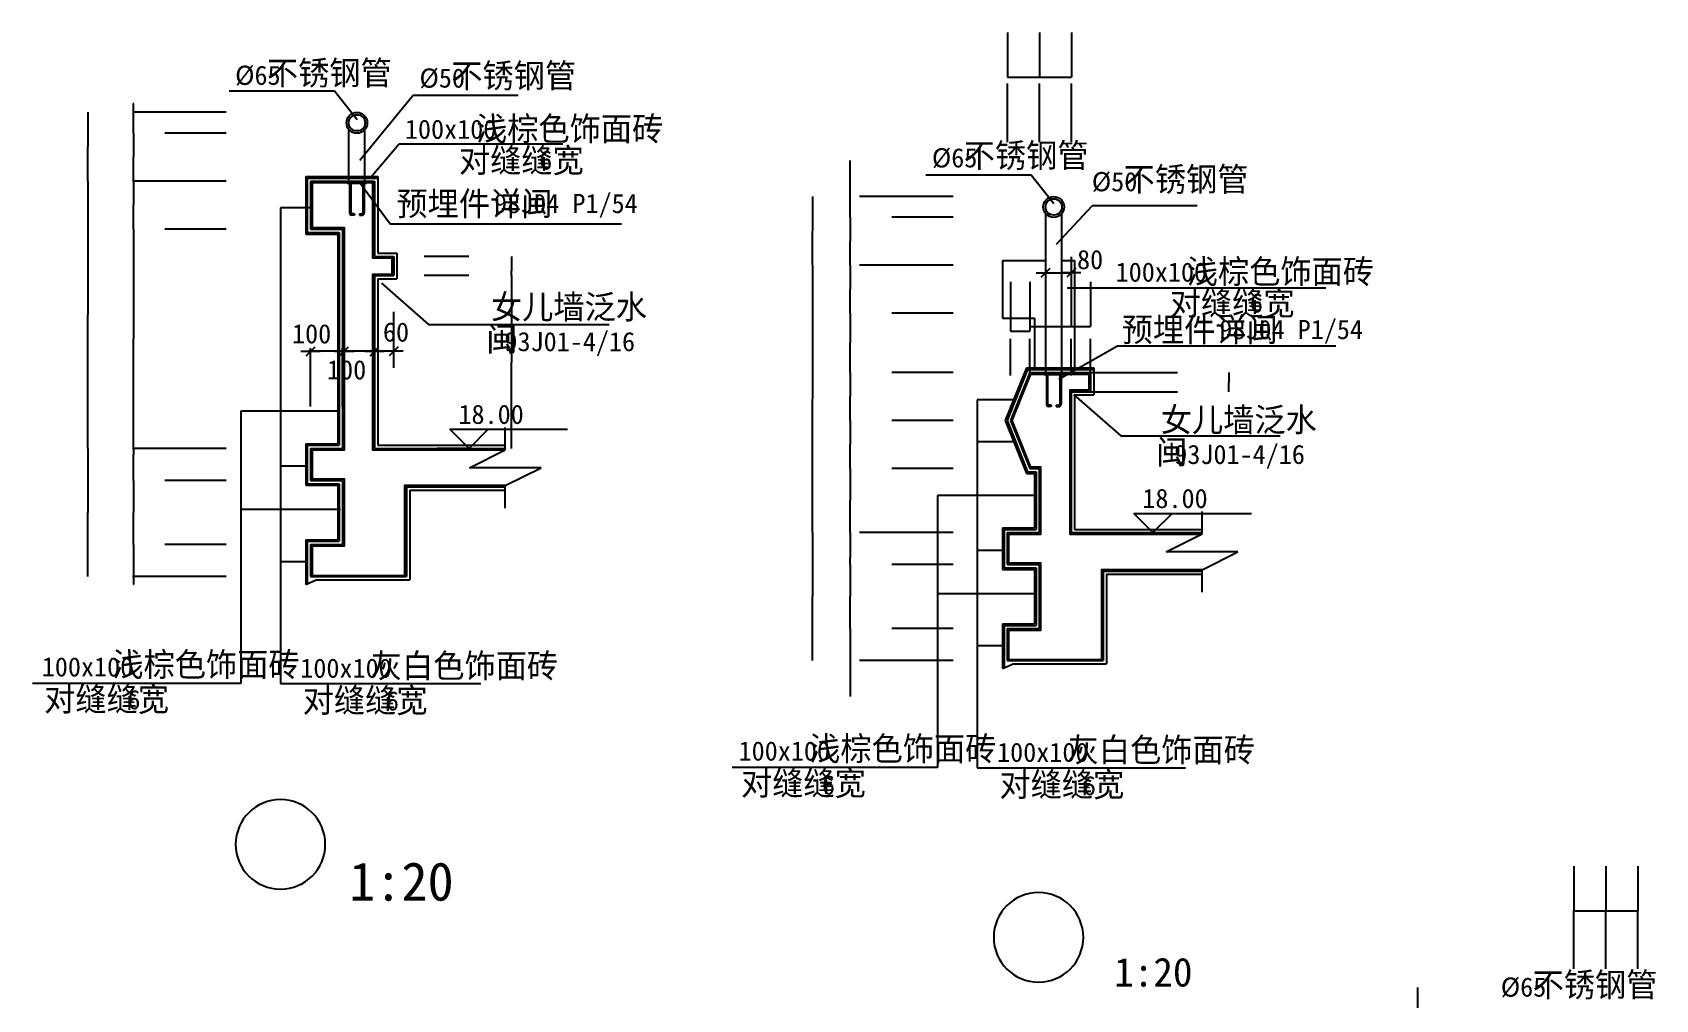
# Model space of a CAD drawing. Header units: metres. Extents: x 408575 to 456728, y -82532 to -51244.
# Drawn here: x 408575 to 433934, y -66351 to -51244 of the extents above; entities that cross this region are included whole.
import ezdxf

# ---------------------------------------------------------------- set-up
doc = ezdxf.new("R2010")
doc.units = ezdxf.units.M
for name, color, linetype in [('PUB_DIM', 3, 'Continuous'), ('PUB_TEXT', 7, 'Continuous'), ('PUB_WALL', 7, 'Continuous'), ('S_FLOOR', 2, 'Continuous'), ('S_OTHER', 7, 'Continuous')]:
    doc.layers.add(name, color=color, linetype=linetype)
doc.dimstyles.get("Standard").update_dxf_attribs({"dimtxt": 2.5, "dimasz": 2.5, "dimexe": 1.25, "dimexo": 0.625, "dimtad": 1, "dimcen": 2.5, "dimazin": 3, "dimtfac": 1, "dimtmove": 0, "dimatfit": 3})

# ---------------------------------------------------------------- blocks, each defined once
blk = doc.blocks.new('_DIMX')
blk.add_line((-150, 0), (150, 0))
blk.add_lwpolyline([(-70, -70), (70, 70)])
blk = doc.blocks.new('*D1')
for p, q in [((430221.28, -66160.88), (430221.03, -66160.88)), ((430221.53, -67046.45), (430221.53, -66160.88)), ((430221.53, -66721.45), (430221.53, -66160.88)), ((430221.53, -66160.88), (430221.53, -66160.88)), ((430221.78, -66160.88), (430222.03, -66160.88))]:
    blk.add_line(p, q)
at = {"layer": 'Defpoints'}
for p in [(430221.53, -66160.88), (430221.53, -66721.45), (430221.53, -67046.45)]:
    blk.add_point(p, dxfattribs=at)
at = {"layer": 'PUB_DIM', "insert": (430221.53, -66159.755), "char_height": 1, "attachment_point": 5}
blk.add_mtext('65', dxfattribs=at)
blk = doc.blocks.new('*D34')
for p, q in [((416059.73, -55042.45), (416059.73, -56392.45)), ((416059.48, -56392.45), (416059.23, -56392.45)), ((416059.73, -57742.45), (416059.73, -56392.45)), ((416059.73, -56392.45), (416059.73, -56392.45)), ((416059.98, -56392.45), (416060.23, -56392.45))]:
    blk.add_line(p, q)
at = {"layer": 'Defpoints'}
for p in [(416059.73, -55042.45), (416059.73, -56392.45), (416059.73, -57742.45)]:
    blk.add_point(p, dxfattribs=at)
at = {"layer": 'PUB_DIM', "insert": (416059.73, -56391.325), "char_height": 1, "attachment_point": 5}
blk.add_mtext('540', dxfattribs=at)
blk = doc.blocks.new('*D35')
for p, q in [((409440.38, -53565.89), (409440.38, -55653.39)), ((409440.13, -55653.39), (409439.88, -55653.39)), ((409440.38, -57740.89), (409440.38, -55653.39)), ((409440.38, -55653.39), (409440.38, -55653.39)), ((409440.63, -55653.39), (409440.88, -55653.39))]:
    blk.add_line(p, q)
at = {"layer": 'Defpoints'}
for p in [(409440.38, -53565.89), (409440.38, -55653.39), (409440.38, -57740.89)]:
    blk.add_point(p, dxfattribs=at)
at = {"layer": 'PUB_DIM', "insert": (409440.38, -55652.265), "char_height": 1, "attachment_point": 5}
blk.add_mtext('1085', dxfattribs=at)
blk = doc.blocks.new('*D36')
for p, q in [((410151.65, -54315.9), (410151.65, -56028.4)), ((410151.4, -56028.4), (410151.15, -56028.4)), ((410151.65, -57740.9), (410151.65, -56028.4)), ((410151.65, -56028.4), (410151.65, -56028.4)), ((410151.9, -56028.4), (410152.15, -56028.4))]:
    blk.add_line(p, q)
at = {"layer": 'Defpoints'}
for p in [(410151.65, -54315.9), (410151.65, -56028.4), (410151.65, -57740.9)]:
    blk.add_point(p, dxfattribs=at)
at = {"layer": 'PUB_DIM', "insert": (410151.65, -56027.275), "char_height": 1, "attachment_point": 5}
blk.add_mtext('935', dxfattribs=at)
blk = doc.blocks.new('*D37')
for p, q in [((409440.38, -57740.89), (409440.38, -58740.89)), ((409440.13, -58740.89), (409439.88, -58740.89)), ((409440.38, -59740.89), (409440.38, -58740.89)), ((409440.38, -58740.89), (409440.38, -58740.89)), ((409440.63, -58740.89), (409440.88, -58740.89))]:
    blk.add_line(p, q)
at = {"layer": 'Defpoints'}
for p in [(409440.38, -57740.89), (409440.38, -58740.89), (409440.38, -59740.89)]:
    blk.add_point(p, dxfattribs=at)
at = {"layer": 'PUB_DIM', "insert": (409440.38, -58739.765), "char_height": 1, "attachment_point": 5}
blk.add_mtext('400', dxfattribs=at)
blk = doc.blocks.new('*D38')
for p, q in [((410151.65, -59240.9), (410151.65, -59869.53)), ((410151.65, -59740.9), (410151.65, -59869.53)), ((410151.4, -59869.53), (410151.15, -59869.53)), ((410151.65, -59869.53), (410151.65, -59869.53)), ((410151.9, -59869.53), (410152.15, -59869.53))]:
    blk.add_line(p, q)
at = {"layer": 'Defpoints'}
for p in [(410151.65, -59240.9), (410151.65, -59740.9), (410151.65, -59869.53)]:
    blk.add_point(p, dxfattribs=at)
at = {"layer": 'PUB_DIM', "insert": (410151.65, -59868.405), "char_height": 1, "attachment_point": 5}
blk.add_mtext('100', dxfattribs=at)
blk = doc.blocks.new('*D39')
for p, q in [((410151.65, -58240.9), (410151.65, -58740.9)), ((410151.4, -58740.9), (410151.15, -58740.9)), ((410151.65, -59240.9), (410151.65, -58740.9)), ((410151.65, -58740.9), (410151.65, -58740.9)), ((410151.9, -58740.9), (410152.15, -58740.9))]:
    blk.add_line(p, q)
at = {"layer": 'Defpoints'}
for p in [(410151.65, -58240.9), (410151.65, -58740.9), (410151.65, -59240.9)]:
    blk.add_point(p, dxfattribs=at)
at = {"layer": 'PUB_DIM', "insert": (410151.65, -58739.775), "char_height": 1, "attachment_point": 5}
blk.add_mtext('200', dxfattribs=at)
blk = doc.blocks.new('*D40')
for p, q in [((410151.65, -57740.9), (410151.65, -57836.89)), ((410151.4, -57836.89), (410151.15, -57836.89)), ((410151.65, -58240.9), (410151.65, -57836.89)), ((410151.65, -57836.89), (410151.65, -57836.89)), ((410151.9, -57836.89), (410152.15, -57836.89))]:
    blk.add_line(p, q)
at = {"layer": 'Defpoints'}
for p in [(410151.65, -57740.9), (410151.65, -57836.89), (410151.65, -58240.9)]:
    blk.add_point(p, dxfattribs=at)
at = {"layer": 'PUB_DIM', "insert": (410151.65, -57835.765), "char_height": 1, "attachment_point": 5}
blk.add_mtext('100', dxfattribs=at)
blk = doc.blocks.new('*D41')
for p, q in [((409440.38, -52490.89), (409440.38, -53028.39)), ((409440.13, -53028.39), (409439.88, -53028.39)), ((409440.38, -53565.89), (409440.38, -53028.39)), ((409440.38, -53028.39), (409440.38, -53028.39)), ((409440.63, -53028.39), (409440.88, -53028.39))]:
    blk.add_line(p, q)
at = {"layer": 'Defpoints'}
for p in [(409440.38, -52490.89), (409440.38, -53028.39), (409440.38, -53565.89)]:
    blk.add_point(p, dxfattribs=at)
at = {"layer": 'PUB_DIM', "insert": (409440.38, -53027.265), "char_height": 1, "attachment_point": 5}
blk.add_mtext('215', dxfattribs=at)
blk = doc.blocks.new('*D42')
for p, q in [((410151.65, -53565.9), (410151.65, -53940.9)), ((410151.4, -53940.9), (410151.15, -53940.9)), ((410151.65, -54315.9), (410151.65, -53940.9)), ((410151.65, -53940.9), (410151.65, -53940.9)), ((410151.9, -53940.9), (410152.15, -53940.9))]:
    blk.add_line(p, q)
at = {"layer": 'Defpoints'}
for p in [(410151.65, -53565.9), (410151.65, -53940.9), (410151.65, -54315.9)]:
    blk.add_point(p, dxfattribs=at)
at = {"layer": 'PUB_DIM', "insert": (410151.65, -53939.775), "char_height": 1, "attachment_point": 5}
blk.add_mtext('150', dxfattribs=at)
blk = doc.blocks.new('*D43')
for p, q in [((410151.65, -52815.9), (410151.65, -53190.9)), ((410151.4, -53190.9), (410151.15, -53190.9)), ((410151.65, -53565.9), (410151.65, -53190.9)), ((410151.65, -53190.9), (410151.65, -53190.9)), ((410151.9, -53190.9), (410152.15, -53190.9))]:
    blk.add_line(p, q)
at = {"layer": 'Defpoints'}
for p in [(410151.65, -52815.9), (410151.65, -53190.9), (410151.65, -53565.9)]:
    blk.add_point(p, dxfattribs=at)
at = {"layer": 'PUB_DIM', "insert": (410151.65, -53189.775), "char_height": 1, "attachment_point": 5}
blk.add_mtext('150', dxfattribs=at)
blk = doc.blocks.new('*D44')
for p, q in [((410151.4, -52354.56), (410151.15, -52354.56)), ((410151.65, -52815.9), (410151.65, -52354.56)), ((410151.65, -52490.9), (410151.65, -52354.56)), ((410151.65, -52354.56), (410151.65, -52354.56)), ((410151.9, -52354.56), (410152.15, -52354.56))]:
    blk.add_line(p, q)
at = {"layer": 'Defpoints'}
for p in [(410151.65, -52354.56), (410151.65, -52490.9), (410151.65, -52815.9)]:
    blk.add_point(p, dxfattribs=at)
at = {"layer": 'PUB_DIM', "insert": (410151.65, -52353.435), "char_height": 1, "attachment_point": 5}
blk.add_mtext('65', dxfattribs=at)
blk = doc.blocks.new('*D45')
for p, q in [((416059.73, -54742.45), (416059.73, -54968.4)), ((416059.48, -54968.4), (416059.23, -54968.4)), ((416059.73, -55042.45), (416059.73, -54968.4)), ((416059.73, -54968.4), (416059.73, -54968.4)), ((416059.98, -54968.4), (416060.23, -54968.4))]:
    blk.add_line(p, q)
at = {"layer": 'Defpoints'}
for p in [(416059.73, -54742.45), (416059.73, -54968.4), (416059.73, -55042.45)]:
    blk.add_point(p, dxfattribs=at)
at = {"layer": 'PUB_DIM', "insert": (416059.73, -54967.275), "char_height": 1, "attachment_point": 5}
blk.add_mtext('60', dxfattribs=at)
blk = doc.blocks.new('*D46')
for p, q in [((421351.1, -54880.13), (421351.1, -55255.13)), ((421350.85, -55255.13), (421350.6, -55255.13)), ((421351.1, -55630.13), (421351.1, -55255.13)), ((421351.1, -55255.13), (421351.1, -55255.13)), ((421351.35, -55255.13), (421351.6, -55255.13))]:
    blk.add_line(p, q)
at = {"layer": 'Defpoints'}
for p in [(421351.1, -54880.13), (421351.1, -55255.13), (421351.1, -55630.13)]:
    blk.add_point(p, dxfattribs=at)
at = {"layer": 'PUB_DIM', "insert": (421351.1, -55254.005), "char_height": 1, "attachment_point": 5}
blk.add_mtext('150', dxfattribs=at)
blk = doc.blocks.new('*D47')
for p, q in [((421351.1, -55630.13), (421351.1, -56092.63)), ((421350.85, -56092.63), (421350.6, -56092.63)), ((421351.1, -56555.13), (421351.1, -56092.63)), ((421351.1, -56092.63), (421351.1, -56092.63)), ((421351.35, -56092.63), (421351.6, -56092.63))]:
    blk.add_line(p, q)
at = {"layer": 'Defpoints'}
for p in [(421351.1, -55630.13), (421351.1, -56092.63), (421351.1, -56555.13)]:
    blk.add_point(p, dxfattribs=at)
at = {"layer": 'PUB_DIM', "insert": (421351.1, -56091.505), "char_height": 1, "attachment_point": 5}
blk.add_mtext('235', dxfattribs=at)
blk = doc.blocks.new('*D48')
for p, q in [((424806.26, -55138.87), (424806.26, -55838.87)), ((425106.26, -55138.87), (425106.26, -55838.87)), ((424806.51, -55838.87), (424955.26, -55838.87)), ((424957.26, -55838.87), (425106.01, -55838.87))]:
    blk.add_line(p, q)
at = {"layer": 'Defpoints'}
for p in [(424806.26, -55138.87), (425106.26, -55138.87), (424806.26, -55838.87)]:
    blk.add_point(p, dxfattribs=at)
at = {"layer": 'PUB_DIM', "insert": (424956.26, -55838.87), "char_height": 1, "attachment_point": 5}
blk.add_mtext('60', dxfattribs=at)
blk = doc.blocks.new('*D49')
for p, q in [((424156.26, -55138.87), (424156.26, -55838.87)), ((424806.26, -55138.87), (424806.26, -55838.87)), ((424156.51, -55838.87), (424479.76, -55838.87)), ((424482.76, -55838.87), (424806.01, -55838.87))]:
    blk.add_line(p, q)
at = {"layer": 'Defpoints'}
for p in [(424156.26, -55138.87), (424806.26, -55138.87), (424156.26, -55838.87)]:
    blk.add_point(p, dxfattribs=at)
at = {"layer": 'PUB_DIM', "insert": (424481.26, -55838.87), "char_height": 1, "attachment_point": 5}
blk.add_mtext('130', dxfattribs=at)
blk = doc.blocks.new('*D50')
for p, q in [((423856.26, -55138.87), (423856.26, -55910.1)), ((424156.26, -55138.87), (424156.26, -55910.1)), ((423856.51, -55910.1), (424005.26, -55910.1)), ((424007.26, -55910.1), (424156.01, -55910.1))]:
    blk.add_line(p, q)
at = {"layer": 'Defpoints'}
for p in [(423856.26, -55138.87), (424156.26, -55138.87), (423856.26, -55910.1)]:
    blk.add_point(p, dxfattribs=at)
at = {"layer": 'PUB_DIM', "insert": (424006.26, -55910.1), "char_height": 1, "attachment_point": 5}
blk.add_mtext('60', dxfattribs=at)
blk = doc.blocks.new('*D51')
for p, q in [((420762.26, -54880.13), (420762.26, -56967.63)), ((420762.01, -56967.63), (420761.76, -56967.63)), ((420762.26, -59055.13), (420762.26, -56967.63)), ((420762.26, -56967.63), (420762.26, -56967.63)), ((420762.51, -56967.63), (420762.76, -56967.63))]:
    blk.add_line(p, q)
at = {"layer": 'Defpoints'}
for p in [(420762.26, -54880.13), (420762.26, -56967.63), (420762.26, -59055.13)]:
    blk.add_point(p, dxfattribs=at)
at = {"layer": 'PUB_DIM', "insert": (420762.26, -56966.505), "char_height": 1, "attachment_point": 5}
blk.add_mtext('1085', dxfattribs=at)
blk = doc.blocks.new('*D52')
for p, q in [((433155.53, -64266.04), (433155.53, -64966.04)), ((433655.53, -64266.04), (433655.53, -64966.04)), ((433155.78, -64966.04), (433404.03, -64966.04)), ((433407.03, -64966.04), (433655.28, -64966.04))]:
    blk.add_line(p, q)
at = {"layer": 'Defpoints'}
for p in [(433155.53, -64266.04), (433655.53, -64266.04), (433155.53, -64966.04)]:
    blk.add_point(p, dxfattribs=at)
at = {"layer": 'PUB_DIM', "insert": (433405.53, -64966.04), "char_height": 1, "attachment_point": 5}
blk.add_mtext('100', dxfattribs=at)
blk = doc.blocks.new('*D53')
for p, q in [((421351.1, -60555.13), (421351.1, -61615.7)), ((421351.1, -61055.13), (421351.1, -61615.7)), ((421350.85, -61615.7), (421350.6, -61615.7)), ((421351.1, -61615.7), (421351.1, -61615.7)), ((421351.35, -61615.7), (421351.6, -61615.7))]:
    blk.add_line(p, q)
at = {"layer": 'Defpoints'}
for p in [(421351.1, -60555.13), (421351.1, -61055.13), (421351.1, -61615.7)]:
    blk.add_point(p, dxfattribs=at)
at = {"layer": 'PUB_DIM', "insert": (421351.1, -61614.575), "char_height": 1, "attachment_point": 5}
blk.add_mtext('100', dxfattribs=at)
blk = doc.blocks.new('*D54')
for p, q in [((432655.53, -64266.04), (432655.53, -64966.04)), ((433155.53, -64266.04), (433155.53, -64966.04)), ((432655.78, -64966.04), (432904.03, -64966.04)), ((432907.03, -64966.04), (433155.28, -64966.04))]:
    blk.add_line(p, q)
at = {"layer": 'Defpoints'}
for p in [(432655.53, -64266.04), (433155.53, -64266.04), (432655.53, -64966.04)]:
    blk.add_point(p, dxfattribs=at)
at = {"layer": 'PUB_DIM', "insert": (432905.53, -64966.04), "char_height": 1, "attachment_point": 5}
blk.add_mtext('100', dxfattribs=at)
blk = doc.blocks.new('*D55')
for p, q in [((427265.62, -56707.16), (427265.37, -56707.16)), ((427265.87, -56557.16), (427265.87, -56707.16)), ((427265.87, -56857.16), (427265.87, -56707.16)), ((427265.87, -56707.16), (427265.87, -56707.16)), ((427266.12, -56707.16), (427266.37, -56707.16))]:
    blk.add_line(p, q)
at = {"layer": 'Defpoints'}
for p in [(427265.87, -56557.16), (427265.87, -56707.16), (427265.87, -56857.16)]:
    blk.add_point(p, dxfattribs=at)
at = {"layer": 'PUB_DIM', "insert": (427265.87, -56706.035), "char_height": 1, "attachment_point": 5}
blk.add_mtext('0', dxfattribs=at)
blk = doc.blocks.new('*D56')
for p, q in [((421351.1, -57305.13), (421351.1, -57680.13)), ((421350.85, -57680.13), (421350.6, -57680.13)), ((421351.1, -58055.13), (421351.1, -57680.13)), ((421351.1, -57680.13), (421351.1, -57680.13)), ((421351.35, -57680.13), (421351.6, -57680.13))]:
    blk.add_line(p, q)
at = {"layer": 'Defpoints'}
for p in [(421351.1, -57305.13), (421351.1, -57680.13), (421351.1, -58055.13)]:
    blk.add_point(p, dxfattribs=at)
at = {"layer": 'PUB_DIM', "insert": (421351.1, -57679.005), "char_height": 1, "attachment_point": 5}
blk.add_mtext('150', dxfattribs=at)
blk = doc.blocks.new('*D57')
for p, q in [((421351.1, -58055.13), (421351.1, -58555.13)), ((421350.85, -58555.13), (421350.6, -58555.13)), ((421351.1, -59055.13), (421351.1, -58555.13)), ((421351.1, -58555.13), (421351.1, -58555.13)), ((421351.35, -58555.13), (421351.6, -58555.13))]:
    blk.add_line(p, q)
at = {"layer": 'Defpoints'}
for p in [(421351.1, -58055.13), (421351.1, -58555.13), (421351.1, -59055.13)]:
    blk.add_point(p, dxfattribs=at)
at = {"layer": 'PUB_DIM', "insert": (421351.1, -58554.005), "char_height": 1, "attachment_point": 5}
blk.add_mtext('400', dxfattribs=at)
blk = doc.blocks.new('*D58')
for p, q in [((421351.1, -59055.13), (421351.1, -59444.73)), ((421350.85, -59444.73), (421350.6, -59444.73)), ((421351.1, -59555.13), (421351.1, -59444.73)), ((421351.1, -59444.73), (421351.1, -59444.73)), ((421351.35, -59444.73), (421351.6, -59444.73))]:
    blk.add_line(p, q)
at = {"layer": 'Defpoints'}
for p in [(421351.1, -59055.13), (421351.1, -59444.73), (421351.1, -59555.13)]:
    blk.add_point(p, dxfattribs=at)
at = {"layer": 'PUB_DIM', "insert": (421351.1, -59443.605), "char_height": 1, "attachment_point": 5}
blk.add_mtext('100', dxfattribs=at)
blk = doc.blocks.new('*D59')
for p, q in [((421351.1, -59555.13), (421351.1, -60055.13)), ((421350.85, -60055.13), (421350.6, -60055.13)), ((421351.1, -60555.13), (421351.1, -60055.13)), ((421351.1, -60055.13), (421351.1, -60055.13)), ((421351.35, -60055.13), (421351.6, -60055.13))]:
    blk.add_line(p, q)
at = {"layer": 'Defpoints'}
for p in [(421351.1, -59555.13), (421351.1, -60055.13), (421351.1, -60555.13)]:
    blk.add_point(p, dxfattribs=at)
at = {"layer": 'PUB_DIM', "insert": (421351.1, -60054.005), "char_height": 1, "attachment_point": 5}
blk.add_mtext('200', dxfattribs=at)
blk = doc.blocks.new('*D60')
for p, q in [((420762.26, -59055.13), (420762.26, -60055.13)), ((420762.01, -60055.13), (420761.76, -60055.13)), ((420762.26, -61055.13), (420762.26, -60055.13)), ((420762.26, -60055.13), (420762.26, -60055.13)), ((420762.51, -60055.13), (420762.76, -60055.13))]:
    blk.add_line(p, q)
at = {"layer": 'Defpoints'}
for p in [(420762.26, -59055.13), (420762.26, -60055.13), (420762.26, -61055.13)]:
    blk.add_point(p, dxfattribs=at)
at = {"layer": 'PUB_DIM', "insert": (420762.26, -60054.005), "char_height": 1, "attachment_point": 5}
blk.add_mtext('400', dxfattribs=at)
blk = doc.blocks.new('*D61')
for p, q in [((421351.1, -56555.13), (421351.1, -56930.13)), ((421350.85, -56930.13), (421350.6, -56930.13)), ((421351.1, -57305.13), (421351.1, -56930.13)), ((421351.1, -56930.13), (421351.1, -56930.13)), ((421351.35, -56930.13), (421351.6, -56930.13))]:
    blk.add_line(p, q)
at = {"layer": 'Defpoints'}
for p in [(421351.1, -56555.13), (421351.1, -56930.13), (421351.1, -57305.13)]:
    blk.add_point(p, dxfattribs=at)
at = {"layer": 'PUB_DIM', "insert": (421351.1, -56929.005), "char_height": 1, "attachment_point": 5}
blk.add_mtext('150', dxfattribs=at)
blk = doc.blocks.new('*D62')
for p, q in [((421350.85, -53244.56), (421350.6, -53244.56)), ((421351.1, -54130.13), (421351.1, -53244.56)), ((421351.1, -53805.13), (421351.1, -53244.56)), ((421351.1, -53244.56), (421351.1, -53244.56)), ((421351.35, -53244.56), (421351.6, -53244.56))]:
    blk.add_line(p, q)
at = {"layer": 'Defpoints'}
for p in [(421351.1, -53244.56), (421351.1, -53805.13), (421351.1, -54130.13)]:
    blk.add_point(p, dxfattribs=at)
at = {"layer": 'PUB_DIM', "insert": (421351.1, -53243.435), "char_height": 1, "attachment_point": 5}
blk.add_mtext('65', dxfattribs=at)
blk = doc.blocks.new('*D63')
for p, q in [((421351.1, -54130.13), (421351.1, -54505.13)), ((421350.85, -54505.13), (421350.6, -54505.13)), ((421351.1, -54880.13), (421351.1, -54505.13)), ((421351.1, -54505.13), (421351.1, -54505.13)), ((421351.35, -54505.13), (421351.6, -54505.13))]:
    blk.add_line(p, q)
at = {"layer": 'Defpoints'}
for p in [(421351.1, -54130.13), (421351.1, -54505.13), (421351.1, -54880.13)]:
    blk.add_point(p, dxfattribs=at)
at = {"layer": 'PUB_DIM', "insert": (421351.1, -54504.005), "char_height": 1, "attachment_point": 5}
blk.add_mtext('150', dxfattribs=at)
blk = doc.blocks.new('*D64')
for p, q in [((420762.26, -53805.13), (420762.26, -54342.63)), ((420762.01, -54342.63), (420761.76, -54342.63)), ((420762.26, -54880.13), (420762.26, -54342.63)), ((420762.26, -54342.63), (420762.26, -54342.63)), ((420762.51, -54342.63), (420762.76, -54342.63))]:
    blk.add_line(p, q)
at = {"layer": 'Defpoints'}
for p in [(420762.26, -53805.13), (420762.26, -54342.63), (420762.26, -54880.13)]:
    blk.add_point(p, dxfattribs=at)
at = {"layer": 'PUB_DIM', "insert": (420762.26, -54341.505), "char_height": 1, "attachment_point": 5}
blk.add_mtext('215', dxfattribs=at)
blk = doc.blocks.new('*D65')
for p, q in [((424307.59, -51243.5), (424307.59, -51943.5)), ((424807.59, -51243.5), (424807.59, -51943.5)), ((424307.84, -51943.5), (424556.09, -51943.5)), ((424559.09, -51943.5), (424807.34, -51943.5))]:
    blk.add_line(p, q)
at = {"layer": 'Defpoints'}
for p in [(424307.59, -51243.5), (424807.59, -51243.5), (424307.59, -51943.5)]:
    blk.add_point(p, dxfattribs=at)
at = {"layer": 'PUB_DIM', "insert": (424557.59, -51943.5), "char_height": 1, "attachment_point": 5}
blk.add_mtext('100', dxfattribs=at)
blk = doc.blocks.new('*D66')
for p, q in [((423807.59, -51243.5), (423807.59, -51943.5)), ((424307.59, -51243.5), (424307.59, -51943.5)), ((423807.84, -51943.5), (424056.09, -51943.5)), ((424059.09, -51943.5), (424307.34, -51943.5))]:
    blk.add_line(p, q)
at = {"layer": 'Defpoints'}
for p in [(423807.59, -51243.5), (424307.59, -51243.5), (423807.59, -51943.5)]:
    blk.add_point(p, dxfattribs=at)
at = {"layer": 'PUB_DIM', "insert": (424057.59, -51943.5), "char_height": 1, "attachment_point": 5}
blk.add_mtext('100', dxfattribs=at)

msp = doc.modelspace()

# ---------------------------------------------------------------- linework, layer by layer
for p, q in [((413688.8, -53237.42), (414519.05, -52229.46)), ((423807.6, -52956.39), (423807.6, -52041.42)), ((424307.6, -52956.39), (424307.6, -52041.42)), ((424307.6, -52956.39), (424307.6, -52041.42)), ((424807.6, -52956.39), (424807.6, -52041.42)), ((411578.74, -52490.89), (410136.6, -52490.89)), ((411600.74, -52490.89), (410642.64, -52490.89)), ((411600.74, -52815.89), (410642.64, -52815.89)), ((411600.74, -52815.89), (410642.64, -52815.89)), ((413519.48, -53567.72), (413519.48, -52759.05)), ((413769.48, -53567.72), (413769.48, -52759.05)), ((413859.04, -53507.57), (414297.89, -52987.42)), ((416860.41, -52987.42), (414297.89, -52987.42)), ((412844.48, -53492.72), (413969.48, -53492.72)), ((412844.48, -53492.72), (412844.48, -54392.72)), ((413969.48, -53492.72), (413969.48, -54692.72)), ((411578.74, -53565.89), (410136.6, -53565.89)), ((411578.74, -53565.89), (410136.6, -53565.89)), ((411600.74, -53565.89), (410642.64, -53565.89)), ((411600.74, -53565.89), (410642.64, -53565.89)), ((412869.48, -53517.72), (413969.48, -53517.72)), ((412869.48, -53517.72), (412869.48, -54367.72)), ((413494.48, -53597.72), (413494.48, -53567.72)), ((413494.48, -53597.72), (413794.48, -53597.72)), ((413529.48, -53597.72), (413529.48, -54062.72)), ((413549.48, -53597.72), (413549.48, -54062.72)), ((413739.48, -53597.72), (413739.48, -54062.72)), ((413759.48, -53597.72), (413759.48, -54062.72)), ((413794.48, -53597.72), (413794.48, -53567.72)), ((412450.56, -53984.05), (412450.56, -61416.53)), ((412919.48, -53984.05), (412450.56, -53984.05)), ((422937.44, -53805.13), (421495.3, -53805.13)), ((422959.45, -53805.13), (422001.35, -53805.13)), ((424575.57, -54551.66), (425130.27, -53951.65)), ((413604.48, -54077.72), (413564.48, -54077.72)), ((413604.48, -54097.72), (413564.48, -54097.72)), ((413604.48, -54077.72), (413604.48, -54097.72)), ((413684.48, -54077.72), (413684.48, -54097.72)), ((413684.48, -54077.72), (413724.48, -54077.72)), ((413684.48, -54097.72), (413724.48, -54097.72)), ((422959.45, -54130.13), (422001.35, -54130.13)), ((422959.45, -54130.13), (422001.35, -54130.13)), ((424406.25, -56556.95), (424406.25, -54073.29)), ((424656.25, -56556.95), (424656.25, -54073.29)), ((411600.74, -54315.89), (410642.64, -54315.89)), ((411600.74, -54315.89), (410642.64, -54315.89)), ((412844.48, -54392.72), (413344.48, -54392.72)), ((412869.48, -54367.72), (413369.48, -54367.72)), ((413344.48, -54392.72), (413344.48, -57667.72)), ((413369.48, -54367.72), (413369.48, -57692.72)), ((413969.48, -54692.72), (414269.48, -54692.72)), ((414269.48, -54692.72), (414269.48, -55092.72)), ((415391.75, -54742.45), (414695.3, -54742.45)), ((424406.89, -55364.99), (424406.89, -54747.75)), ((424806.89, -55364.99), (424806.89, -54747.75)), ((422937.44, -54880.13), (421495.3, -54880.13)), ((422937.44, -54880.13), (421495.3, -54880.13)), ((422959.45, -54880.13), (422001.35, -54880.13)), ((422959.45, -54880.13), (422001.35, -54880.13)), ((423731.25, -54806.95), (423731.25, -55706.95)), ((423731.25, -54806.95), (424406.25, -54806.95)), ((424405.89, -54997.75), (424404.89, -54997.75)), ((424406.89, -54997.75), (424806.89, -54997.75)), ((424656.25, -54806.95), (424856.25, -54806.95)), ((424807.89, -54997.75), (424808.89, -54997.75)), ((424856.25, -54806.95), (424856.25, -56481.95)), ((413969.48, -55092.72), (413969.48, -57692.72)), ((413969.48, -55092.72), (414269.48, -55092.72)), ((415391.75, -55042.45), (414695.3, -55042.45)), ((415391.75, -55042.45), (414695.3, -55042.45)), ((428783.21, -55239.3), (424744.07, -55239.3)), ((414219.48, -56483.26), (414219.48, -55608.29)), ((422959.45, -55630.13), (422001.35, -55630.13)), ((422959.45, -55630.13), (422001.35, -55630.13)), ((423731.25, -55706.95), (424231.25, -55706.95)), ((424231.25, -55706.95), (424231.25, -56481.95)), ((423856.25, -56604.56), (423856.25, -56028.5)), ((424156.25, -56604.56), (424156.25, -56028.5)), ((424806.25, -56604.56), (424806.25, -56028.5)), ((424806.25, -56604.56), (424806.25, -56028.5)), ((425106.25, -56604.56), (425106.25, -56028.5)), ((412920.82, -57087.93), (412920.82, -56172.95)), ((413420.62, -56222.95), (412921.02, -56222.95)), ((413420.82, -57087.93), (413420.82, -56172.95)), ((413420.82, -57087.93), (413420.82, -56172.95)), ((413919.28, -56222.95), (413421.02, -56222.95)), ((413918.48, -56222.95), (413917.48, -56222.95)), ((414219.48, -56222.95), (413919.48, -56222.95)), ((414220.48, -56222.95), (414221.48, -56222.95)), ((424105.48, -56481.95), (423775.48, -57306.95)), ((424122.4, -56506.95), (423802.4, -57306.95)), ((424105.48, -56481.95), (425156.25, -56481.95)), ((424122.4, -56506.95), (425156.25, -56506.95)), ((425156.25, -56481.95), (425156.25, -56906.95)), ((422959.45, -56555.13), (422001.35, -56555.13)), ((422959.45, -56555.13), (422001.35, -56555.13)), ((424381.25, -56586.95), (424381.25, -56556.95)), ((424381.25, -56586.95), (424681.25, -56586.95)), ((424416.25, -56586.95), (424416.25, -57051.95)), ((424436.25, -56586.95), (424436.25, -57051.95)), ((424626.25, -56586.95), (424626.25, -57051.95)), ((424646.25, -56586.95), (424646.25, -57051.95)), ((424681.25, -56586.95), (424681.25, -56556.95)), ((425051.82, -56557.16), (426467.19, -56557.16)), ((423337.34, -56980.57), (423337.34, -62730.77)), ((423929.66, -56980.57), (423337.34, -56980.57)), ((424856.25, -56906.95), (425156.25, -56906.95)), ((424856.25, -56906.95), (424856.25, -59006.95)), ((425051.82, -56857.16), (426467.19, -56857.16)), ((411830.73, -57161.47), (411830.73, -61413)), ((413369.48, -57161.47), (411830.73, -57161.47)), ((422959.45, -57305.13), (422001.35, -57305.13)), ((422959.45, -57305.13), (422001.35, -57305.13)), ((423775.48, -57306.95), (424105.48, -58131.95)), ((423802.4, -57306.95), (424122.4, -58106.95)), ((424491.25, -57066.95), (424451.25, -57066.95)), ((424491.25, -57086.95), (424451.25, -57086.95)), ((424491.25, -57066.95), (424491.25, -57086.95)), ((424571.25, -57066.95), (424611.25, -57066.95)), ((424571.25, -57066.95), (424571.25, -57086.95)), ((424571.25, -57086.95), (424611.25, -57086.95)), ((411578.74, -57740.89), (410136.6, -57740.89)), ((411578.74, -57740.89), (410136.6, -57740.89)), ((411600.74, -57740.89), (410642.64, -57740.89)), ((411600.74, -57740.89), (410642.64, -57740.89)), ((412844.48, -57667.72), (413344.48, -57667.72)), ((412844.48, -57667.72), (412844.48, -58317.72)), ((412869.48, -57692.72), (413369.48, -57692.72)), ((412869.48, -57692.72), (412869.48, -58292.72)), ((413969.48, -57692.72), (415963.13, -57692.72)), ((415391.75, -57742.45), (414900.94, -57742.45)), ((423929.66, -57638.87), (423337.34, -57638.87)), ((412885.48, -58020.2), (412450.56, -58020.2)), ((422959.45, -58055.13), (422001.35, -58055.13)), ((422959.45, -58055.13), (422001.35, -58055.13)), ((411600.74, -58240.89), (410642.64, -58240.89)), ((411600.74, -58240.89), (410642.64, -58240.89)), ((412844.48, -58317.72), (413344.48, -58317.72)), ((412869.48, -58292.72), (413369.48, -58292.72)), ((413344.48, -58317.72), (413344.48, -59167.72)), ((413369.48, -58292.72), (413369.48, -59192.72)), ((424105.48, -58131.95), (424231.25, -58131.95)), ((424122.4, -58106.95), (424256.25, -58106.95)), ((424231.25, -58131.95), (424231.25, -58981.95)), ((424256.25, -58106.95), (424256.25, -59006.95)), ((414469.48, -58392.72), (414469.48, -59792.72)), ((414469.48, -58392.72), (415963.13, -58392.72)), ((422717.51, -58475.71), (422717.51, -62727.24)), ((424256.25, -58475.71), (422717.51, -58475.71)), ((413386.92, -58696.7), (411830.73, -58696.7)), ((422937.44, -59055.13), (421495.3, -59055.13)), ((422937.44, -59055.13), (421495.3, -59055.13)), ((422959.45, -59055.13), (422001.35, -59055.13)), ((422959.45, -59055.13), (422001.35, -59055.13)), ((423731.25, -58981.95), (424231.25, -58981.95)), ((423731.25, -58981.95), (423731.25, -59631.95)), ((423756.25, -59006.95), (424256.25, -59006.95)), ((423756.25, -59006.95), (423756.25, -59606.95)), ((424856.25, -59006.95), (426849.91, -59006.95)), ((411600.74, -59240.89), (410642.64, -59240.89)), ((411600.74, -59240.89), (410642.64, -59240.89)), ((412844.48, -59167.72), (412844.48, -59867.72)), ((412844.48, -59167.72), (413344.48, -59167.72)), ((412869.48, -59192.72), (412869.48, -59856.29)), ((412869.48, -59192.72), (413369.48, -59192.72)), ((423772.26, -59334.44), (423337.34, -59334.44)), ((412885.48, -59511), (412450.56, -59511)), ((422959.45, -59555.13), (422001.35, -59555.13)), ((422959.45, -59555.13), (422001.35, -59555.13)), ((411578.74, -59740.89), (410136.6, -59740.89)), ((411600.74, -59740.89), (410642.64, -59740.89)), ((412844.48, -59867.72), (413008.62, -59792.72)), ((423731.25, -59631.95), (424231.25, -59631.95)), ((423756.25, -59606.95), (424256.25, -59606.95)), ((424231.25, -59631.95), (424231.25, -60481.95)), ((424256.25, -59606.95), (424256.25, -60506.95)), ((425356.25, -59706.95), (425356.25, -61106.95)), ((425356.25, -59706.95), (426849.91, -59706.95)), ((424273.7, -60010.93), (422717.51, -60010.93)), ((422959.45, -60555.13), (422001.35, -60555.13)), ((422959.45, -60555.13), (422001.35, -60555.13)), ((423731.25, -60481.95), (423731.25, -61181.95)), ((423731.25, -60481.95), (424231.25, -60481.95)), ((423756.25, -60506.95), (423756.25, -61170.53)), ((423756.25, -60506.95), (424256.25, -60506.95)), ((423772.26, -60825.23), (423337.34, -60825.23)), ((422937.44, -61055.13), (421495.3, -61055.13)), ((422959.45, -61055.13), (422001.35, -61055.13)), ((423731.25, -61181.95), (423895.39, -61106.95)), ((411830.73, -61413), (408575.28, -61413)), ((412450.56, -61416.53), (415581.43, -61416.53)), ((422717.51, -62727.24), (419505.47, -62727.24)), ((423337.34, -62730.77), (426588.11, -62730.77)), ((432655.53, -65872.71), (432655.53, -64957.74)), ((433155.53, -65872.71), (433155.53, -64957.74)), ((433155.53, -65872.71), (433155.53, -64957.74)), ((433655.53, -65872.71), (433655.53, -64957.74))]:
    msp.add_line(p, q)
for points in [[(412939.48, -59724.62), (414399.48, -59724.62)], [(413008.62, -59792.72), (414469.48, -59792.72)], [(423826.25, -61038.86), (425286.25, -61038.86)], [(423895.39, -61106.95), (425356.25, -61106.95)]]:
    msp.add_lwpolyline(points)
for points in [[(411750.11, -63927.01, 1), (413150.11, -63927.01, 1)], [(423594.4, -65379.56, 1), (424994.4, -65379.56, 1)]]:
    msp.add_lwpolyline(points, format="xyb", close=True)
for centre, radius in [((413644.48, -52655.22), 162.5), ((413644.48, -52655.22), 127.5), ((424531.25, -53969.45), 162.5), ((424531.25, -53969.45), 127.5)]:
    msp.add_circle(centre, radius)
for centre, radius, start, end in [((413564.48, -54062.72), 35, 180, 270), ((413564.48, -54062.72), 15, 180, 270), ((413724.48, -54062.72), 35, 270, 0), ((413724.48, -54062.72), 15, 270, 0), ((424451.25, -57051.95), 35, 180, 270), ((424451.25, -57051.95), 15, 180, 270), ((424611.25, -57051.95), 15, 270, 0), ((424611.25, -57051.95), 35, 270, 0)]:
    msp.add_arc(centre, radius, start, end)
at = {"layer": 'PUB_DIM'}
for p, q in [((415096.73, -57442.72), (415696.73, -57442.72)), ((415396.73, -57742.72), (415096.73, -57442.72)), ((415396.73, -57442.72), (416933.87, -57442.72)), ((415696.73, -57442.72), (415396.73, -57742.72)), ((426082.18, -59056.95), (425782.18, -58756.95)), ((425782.18, -58756.95), (426382.18, -58756.95)), ((426082.18, -58756.95), (427619.32, -58756.95)), ((426382.18, -58756.95), (426082.18, -59056.95))]:
    msp.add_line(p, q, dxfattribs=at)
at = {"layer": 'PUB_TEXT'}
for p, q in [((413291.91, -52159.43), (411648.48, -52159.43)), ((413648.09, -52606.9), (413291.91, -52159.43)), ((416162.47, -52229.46), (414519.05, -52229.46)), ((424178.68, -53473.67), (422535.26, -53473.67)), ((424534.87, -53921.14), (424178.68, -53473.67)), ((413685.24, -53581.35), (414163.28, -54230.75)), ((426773.7, -53951.65), (425130.27, -53951.65)), ((414163.28, -54230.75), (417777.42, -54230.75)), ((414026.32, -55162.09), (414764.44, -55804.62)), ((414764.44, -55804.62), (417584.16, -55804.62)), ((424613.53, -56660.16), (425529.34, -56140.02)), ((425529.34, -56140.02), (428941.2, -56140.02)), ((424840.88, -56900.76), (425579.01, -57543.29)), ((425579.01, -57543.29), (428067.74, -57543.29))]:
    msp.add_line(p, q, dxfattribs=at)
at = {"layer": 'PUB_WALL'}
for points in [[(415963.13, -57767.72), (413894.48, -57767.72), (413894.48, -55017.72), (414194.48, -55017.72), (414194.48, -54767.72), (413894.48, -54767.72), (413894.48, -53592.72), (412944.48, -53592.72), (412944.48, -54292.72), (413444.48, -54292.72), (413444.48, -57767.72), (412944.48, -57767.72), (412944.48, -58217.72), (413444.48, -58217.72), (413444.48, -59267.72), (412944.48, -59267.72), (412944.48, -59742.72)], [(423831.25, -61056.95), (423831.25, -60581.95), (424331.25, -60581.95), (424331.25, -59531.95), (423831.25, -59531.95), (423831.25, -59081.95), (424331.25, -59081.95), (424331.25, -58031.95), (424173.18, -58031.95), (423883.18, -57306.95), (424173.18, -56581.95), (425081.25, -56581.95), (425081.25, -56831.95), (424781.25, -56831.95), (424781.25, -59081.95), (426849.91, -59081.95)], [(414394.48, -59742.72), (414394.48, -58317.72), (415963.13, -58317.72)], [(425281.25, -61056.95), (425281.25, -59631.95), (426849.91, -59631.95)]]:
    msp.add_lwpolyline(points, dxfattribs=at)
at = {"layer": 'S_FLOOR'}
for p, q in [((412919.48, -53567.72), (413919.48, -53567.72)), ((412919.48, -53567.72), (412919.48, -54317.72)), ((413919.48, -53567.72), (413919.48, -54742.72)), ((412919.48, -54317.72), (413419.48, -54317.72)), ((413419.48, -54317.72), (413419.48, -57742.72)), ((413919.48, -54742.72), (414219.48, -54742.72)), ((414219.48, -54742.72), (414219.48, -55042.72)), ((413919.48, -55042.72), (413919.48, -57742.72)), ((413919.48, -55042.72), (414219.48, -55042.72)), ((424156.25, -56556.95), (423856.25, -57306.95)), ((424156.25, -56556.95), (425106.25, -56556.95)), ((425106.25, -56556.95), (425106.25, -56856.95)), ((424806.25, -56856.95), (425106.25, -56856.95)), ((424806.25, -56856.95), (424806.25, -59056.95)), ((423856.25, -57306.95), (424156.25, -58056.95)), ((412919.48, -57742.72), (412919.48, -58242.72)), ((412919.48, -57742.72), (413419.48, -57742.72)), ((413919.48, -57742.72), (415963.13, -57742.72)), ((424156.25, -58056.95), (424306.25, -58056.95)), ((424306.25, -58056.95), (424306.25, -59056.95)), ((412919.48, -58242.72), (413419.48, -58242.72)), ((413419.48, -58242.72), (413419.48, -59242.72)), ((414419.48, -58342.72), (414419.48, -59742.72)), ((414419.48, -58342.72), (415963.13, -58342.72)), ((423806.25, -59056.95), (423806.25, -59556.95)), ((423806.25, -59056.95), (424306.25, -59056.95)), ((424806.25, -59056.95), (426849.91, -59056.95)), ((412919.48, -59242.72), (413419.48, -59242.72)), ((412919.48, -59242.72), (412919.48, -59742.72)), ((423806.25, -59556.95), (424306.25, -59556.95)), ((424306.25, -59556.95), (424306.25, -60556.95)), ((425306.25, -59656.95), (425306.25, -61056.95)), ((425306.25, -59656.95), (426849.91, -59656.95)), ((423806.25, -60556.95), (424306.25, -60556.95)), ((423806.25, -60556.95), (423806.25, -61056.95))]:
    msp.add_line(p, q, dxfattribs=at)
for points in [[(412919.48, -59742.72), (414419.48, -59742.72)], [(423806.25, -61056.95), (425306.25, -61056.95)]]:
    msp.add_lwpolyline(points, dxfattribs=at)
at = {"layer": 'S_OTHER'}
for p, q in [((415963.13, -57762.72), (415963.13, -57412.72)), ((415403.13, -58042.72), (415963.13, -57762.72)), ((416523.13, -58042.72), (415403.13, -58042.72)), ((415963.13, -58322.72), (416523.13, -58042.72)), ((415963.13, -58672.72), (415963.13, -58322.72)), ((426849.91, -59076.95), (426849.91, -58726.95)), ((426289.91, -59356.95), (426849.91, -59076.95)), ((427409.91, -59356.95), (426289.91, -59356.95)), ((426849.91, -59636.95), (427409.91, -59356.95)), ((426849.91, -59986.95), (426849.91, -59636.95))]:
    msp.add_line(p, q, dxfattribs=at)

# ---------------------------------------------------------------- block references
for p in [(424406.89, -54997.75), (412920.82, -56222.95), (413444.48, -56222.95), (413919.48, -56222.95)]:
    msp.add_blockref('_DIMX', p)
at = {"rotation": 180}
for p in [(424806.89, -54997.75), (414219.48, -56222.95)]:
    msp.add_blockref('_DIMX', p, dxfattribs=at)
at = {"xscale": 0.2, "yscale": 0.2, "zscale": 0.2, "rotation": 180}
msp.add_blockref('_DIMX', (412920.82, -56222.95), dxfattribs=at)
at = {"xscale": 0.2, "yscale": 0.2, "zscale": 0.2}
msp.add_blockref('_DIMX', (413919.48, -56222.95), dxfattribs=at)

# ---------------------------------------------------------------- texts
for s, p in [('80', (424895.93, -54940.86)), ('60', (414051.35, -56072.95)), ('100', (412631, -56100.06)), ('100', (413177.72, -56662.83))]:
    msp.add_text(s, height=300).set_placement(p)
at = {"layer": 'PUB_DIM'}
for p in [(415230.92, -57358.66), (425916.37, -58672.9)]:
    msp.add_text('18.00', height=300, dxfattribs=at).set_placement(p)
at = {"layer": 'PUB_TEXT'}
for s, height, p in [('不锈钢管', 375, (412238.81, -52062.29)), ('不锈钢管', 375, (415119.23, -52105.3)), ('%%c65', 300, (411741.32, -52062.29)), ('%%c50', 300, (414621.75, -52105.3)), ('100x100', 300, (414394.49, -52905.04)), ('浅棕色饰面砖', 375, (415506.41, -52934.48)), ('对缝缝宽', 375, (415239.11, -53428.55)), ('不锈钢管', 375, (423125.59, -53351.53)), ('6', 300, (416492.87, -53387.97)), ('%%c65', 300, (422628.1, -53351.53)), ('%%c50', 300, (425126.84, -53723.98)), ('不锈钢管', 375, (425624.33, -53723.98)), ('预埋件详闽', 375, (414262.57, -54105.01)), ('98J04 P1/54', 300, (415787.39, -54065.44)), ('浅棕色饰面砖', 375, (426610.98, -55165.77)), ('100x100', 300, (425499.06, -55136.33)), ('对缝缝宽', 375, (426343.68, -55659.84)), ('女儿墙泛水', 375, (415739.04, -55718.45)), ('6', 300, (427597.44, -55619.26)), ('预埋件详闽', 375, (425594.12, -56073.17)), ('98J04 P1/54', 300, (427118.93, -56033.59)), ('闽', 375, (415666.46, -56222.96)), ('93J01-4/16', 300, (415949.66, -56222.96)), ('女儿墙泛水', 375, (426204.45, -57480.46)), ('闽', 375, (426131.88, -57984.97)), ('93J01-4/16', 300, (426415.08, -57984.97)), ('100x100', 300, (408720.81, -61304.05)), ('浅棕色饰面砖', 375, (409824.35, -61304.05)), ('100x100', 300, (412759.63, -61323.84)), ('灰白色饰面砖', 375, (413863.17, -61323.84)), ('对缝缝宽', 375, (408759.11, -61844.69)), ('6', 300, (410058.49, -61816.9)), ('对缝缝宽', 375, (412797.92, -61864.48)), ('6', 300, (414097.3, -61836.68)), ('100x100', 300, (419607.59, -62618.29)), ('浅棕色饰面砖', 375, (420711.13, -62618.29)), ('100x100', 300, (423646.4, -62638.07)), ('灰白色饰面砖', 375, (424749.94, -62638.07)), ('对缝缝宽', 375, (419645.88, -63158.93)), ('6', 300, (420910.15, -63149.71)), ('对缝缝宽', 375, (423684.69, -63178.72)), ('6', 300, (424987.11, -63159.7)), ('1:20', 600, (413524.01, -64806.26)), ('1:20', 450, (425475.84, -66148.02)), ('不锈钢管', 375, (432013.71, -66306.46)), ('%%c65', 300, (431516.22, -66306.46))]:
    msp.add_text(s, height=height, dxfattribs=at).set_placement(p)

# ---------------------------------------------------------------- dimensions: what is measured, and where the dimension line sits
at = {"layer": 'PUB_DIM'}
for base, p1, p2, text, picture, middle in [((423807.59, -51943.5), (423807.59, -51243.5), (424307.59, -51243.5), '100', '*D66', (424057.59, -51943.5)), ((424307.59, -51943.5), (424307.59, -51243.5), (424807.59, -51243.5), '100', '*D65', (424557.59, -51943.5)), ((409440.38, -53028.39), (409440.38, -53565.89), (409440.38, -52490.89), '215', '*D41', (409440.38, -53027.265)), ((410151.65, -52354.56), (410151.65, -52815.9), (410151.65, -52490.9), '65', '*D44', (410151.65, -52353.435)), ((410151.65, -53190.9), (410151.65, -53565.9), (410151.65, -52815.9), '150', '*D43', (410151.65, -53189.775)), ((421351.1, -53244.56), (421351.1, -54130.13), (421351.1, -53805.13), '65', '*D62', (421351.1, -53243.435)), ((409440.38, -55653.39), (409440.38, -57740.89), (409440.38, -53565.89), '1085', '*D35', (409440.38, -55652.265)), ((410151.65, -53940.9), (410151.65, -54315.9), (410151.65, -53565.9), '150', '*D42', (410151.65, -53939.775)), ((420762.26, -54342.63), (420762.26, -54880.13), (420762.26, -53805.13), '215', '*D64', (420762.26, -54341.505)), ((421351.1, -54505.13), (421351.1, -54880.13), (421351.1, -54130.13), '150', '*D63', (421351.1, -54504.005)), ((410151.65, -56028.4), (410151.65, -57740.9), (410151.65, -54315.9), '935', '*D36', (410151.65, -56027.275)), ((416059.73, -54968.4), (416059.73, -54742.45), (416059.73, -55042.45), '60', '*D45', (416059.73, -54967.275)), ((420762.26, -56967.63), (420762.26, -59055.13), (420762.26, -54880.13), '1085', '*D51', (420762.26, -56966.505)), ((421351.1, -55255.13), (421351.1, -55630.13), (421351.1, -54880.13), '150', '*D46', (421351.1, -55254.005)), ((416059.73, -56392.45), (416059.73, -55042.45), (416059.73, -57742.45), '540', '*D34', (416059.73, -56391.325)), ((423856.26, -55910.1), (423856.26, -55138.87), (424156.26, -55138.87), '60', '*D50', (424006.26, -55910.1)), ((424156.26, -55838.87), (424156.26, -55138.87), (424806.26, -55138.87), '130', '*D49', (424481.26, -55838.87)), ((424806.26, -55838.87), (424806.26, -55138.87), (425106.26, -55138.87), '60', '*D48', (424956.26, -55838.87)), ((421351.1, -56092.63), (421351.1, -56555.13), (421351.1, -55630.13), '235', '*D47', (421351.1, -56091.505)), ((421351.1, -56930.13), (421351.1, -57305.13), (421351.1, -56555.13), '150', '*D61', (421351.1, -56929.005)), ((421351.1, -57680.13), (421351.1, -58055.13), (421351.1, -57305.13), '150', '*D56', (421351.1, -57679.005)), ((409440.38, -58740.89), (409440.38, -59740.89), (409440.38, -57740.89), '400', '*D37', (409440.38, -58739.765)), ((410151.65, -57836.89), (410151.65, -58240.9), (410151.65, -57740.9), '100', '*D40', (410151.65, -57835.765)), ((421351.1, -58555.13), (421351.1, -59055.13), (421351.1, -58055.13), '400', '*D57', (421351.1, -58554.005)), ((410151.65, -58740.9), (410151.65, -59240.9), (410151.65, -58240.9), '200', '*D39', (410151.65, -58739.775)), ((420762.26, -60055.13), (420762.26, -61055.13), (420762.26, -59055.13), '400', '*D60', (420762.26, -60054.005)), ((421351.1, -59444.73), (421351.1, -59555.13), (421351.1, -59055.13), '100', '*D58', (421351.1, -59443.605)), ((410151.65, -59869.53), (410151.65, -59740.9), (410151.65, -59240.9), '100', '*D38', (410151.65, -59868.405)), ((421351.1, -60055.13), (421351.1, -60555.13), (421351.1, -59555.13), '200', '*D59', (421351.1, -60054.005)), ((421351.1, -61615.7), (421351.1, -61055.13), (421351.1, -60555.13), '100', '*D53', (421351.1, -61614.575)), ((432655.53, -64966.04), (432655.53, -64266.04), (433155.53, -64266.04), '100', '*D54', (432905.53, -64966.04)), ((433155.53, -64966.04), (433155.53, -64266.04), (433655.53, -64266.04), '100', '*D52', (433405.53, -64966.04)), ((430221.53, -66160.88), (430221.53, -67046.45), (430221.53, -66721.45), '65', '*D1', (430221.53, -66159.755))]:
    dim = msp.add_linear_dim(base=base, p1=p1, p2=p2, text=text, dimstyle='Standard', dxfattribs=at)
    dim.commit()
    dim.dimension.update_dxf_attribs({"geometry": picture, "text_midpoint": middle})
dim = msp.add_linear_dim(base=(427265.87, -56707.16), p1=(427265.87, -56557.16), p2=(427265.87, -56857.16), dimstyle='Standard', dxfattribs=at)
dim.commit()
dim.dimension.update_dxf_attribs({"geometry": '*D55', "text_midpoint": (427265.87, -56706.035)})

doc.saveas('drawing.dxf')
